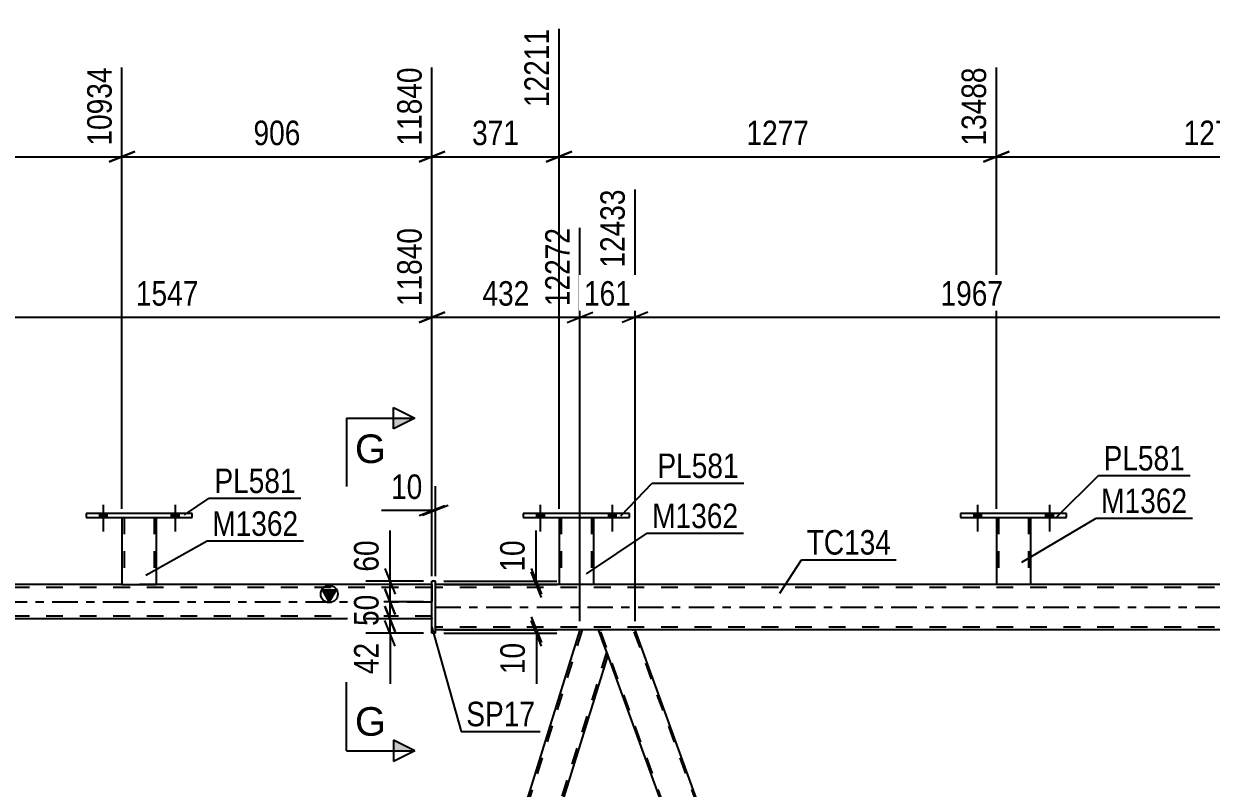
# Model space of a CAD drawing. Header units: millimetres. Extents: x 0 to 841, y 0 to 594.
# Drawn here: x 479.6 to 618.4, y 417.8 to 507.2 of the extents above; entities that cross this region are included whole.
import ezdxf

# ---------------------------------------------------------------- set-up
doc = ezdxf.new("R2010")
doc.units = ezdxf.units.MM
doc.linetypes.add('DXK_LINE_DOT2', pattern=[3.9198, 1.9599, -1.9599])
doc.linetypes.add('DXK_LINE_DOT3', pattern=[5.9187, 2.979, -0.9799, 0.9799, -0.9799])
doc.styles.add('Arial', font='ARIAL.TTF', dxfattribs={"height": 0.2})
doc.styles.add('Arial Narrow', font='ARIALN.TTF', dxfattribs={"height": 0.2})

# ---------------------------------------------------------------- blocks, each defined once
blk = doc.blocks.new('Bolt-318888822-3890 - 3653')
at = {"linetype": 'Continuous'}
for points in [[(590.61, 449.48), (591.49, 449.48), (591.49, 449.96), (590.61, 449.96)], [(599.01, 449.48), (599.89, 449.48), (599.89, 449.96), (599.01, 449.96)]]:
    blk.add_hatch(color=1, dxfattribs=at).paths.add_polyline_path(points)
at = {"color": 1, "linetype": 'Continuous'}
for p, q in [((591.05, 450.96), (591.05, 447.84)), ((599.45, 450.96), (599.45, 447.84)), ((590.61, 449.96), (590.61, 449.48)), ((591.49, 449.96), (591.49, 449.48)), ((599.01, 449.96), (599.01, 449.48)), ((599.89, 449.96), (599.89, 449.48))]:
    blk.add_line(p, q, dxfattribs=at)
blk = doc.blocks.new('Part-318888822-3709 - 3653')
at = {"color": 2, "linetype": 'Continuous'}
for p, q in [((527.31, 435.96), (527.31, 442.04)), ((527.71, 442.04), (527.31, 442.04)), ((527.71, 435.96), (527.71, 442.04)), ((527.71, 435.96), (527.31, 435.96))]:
    blk.add_line(p, q, dxfattribs=at)
blk = doc.blocks.new('Part-318888822-3714 - 3653')
at = {"color": 2, "linetype": 'Continuous'}
for p, q in [((542.65, 441.64), (527.71, 441.64)), ((545.69, 441.64), (542.65, 441.64)), ((593.73, 441.64), (545.69, 441.64)), ((596.77, 441.64), (593.73, 441.64)), ((644.81, 441.64), (596.77, 441.64)), ((715.55, 436.36), (527.71, 436.36))]:
    blk.add_line(p, q, dxfattribs=at)
at = {"color": 7, "linetype": 'DXK_LINE_DOT2'}
for p, q in [((527.71, 436.36), (527.71, 441.64)), ((775.54, 441.32), (527.71, 441.32)), ((542.65, 441.64), (542.65, 441.64)), ((545.69, 441.64), (545.69, 441.64)), ((545.69, 441.64), (545.69, 441.64)), ((593.73, 441.64), (593.73, 441.64)), ((593.73, 441.64), (593.73, 441.64)), ((596.77, 441.64), (596.77, 441.64)), ((596.77, 441.64), (596.77, 441.64)), ((775.54, 436.68), (527.71, 436.68))]:
    blk.add_line(p, q, dxfattribs=at)
at = {"color": 7, "linetype": 'DXK_LINE_DOT3'}
blk.add_line((527.71, 439), (775.54, 439), dxfattribs=at)
blk = doc.blocks.new('Bolt-318888822-3853 - 3653')
at = {"linetype": 'Continuous'}
for points in [[(488.45, 449.48), (489.33, 449.48), (489.33, 449.96), (488.45, 449.96)], [(496.85, 449.48), (497.73, 449.48), (497.73, 449.96), (496.85, 449.96)]]:
    blk.add_hatch(color=1, dxfattribs=at).paths.add_polyline_path(points)
at = {"color": 1, "linetype": 'Continuous'}
for p, q in [((488.89, 450.96), (488.89, 447.84)), ((497.29, 450.96), (497.29, 447.84)), ((488.45, 449.96), (488.45, 449.48)), ((489.33, 449.96), (489.33, 449.48)), ((496.85, 449.96), (496.85, 449.48)), ((497.73, 449.96), (497.73, 449.48))]:
    blk.add_line(p, q, dxfattribs=at)
blk = doc.blocks.new('Bolt-318888822-3854 - 3653')
at = {"linetype": 'Continuous'}
for points in [[(488.45, 449.48), (489.33, 449.48), (489.33, 449.96), (488.45, 449.96)], [(496.85, 449.48), (497.73, 449.48), (497.73, 449.96), (496.85, 449.96)]]:
    blk.add_hatch(color=1, dxfattribs=at).paths.add_polyline_path(points)
at = {"color": 1, "linetype": 'Continuous'}
for p, q in [((488.89, 450.96), (488.89, 447.84)), ((497.29, 450.96), (497.29, 447.84)), ((488.45, 449.96), (488.45, 449.48)), ((489.33, 449.96), (489.33, 449.48)), ((496.85, 449.96), (496.85, 449.48)), ((497.73, 449.96), (497.73, 449.48))]:
    blk.add_line(p, q, dxfattribs=at)
blk = doc.blocks.new('Part-318888822-3748 - 3653')
at = {"color": 2, "linetype": 'Continuous'}
for p, q in [((537.97, 449.96), (537.97, 449.48)), ((550.37, 449.96), (537.97, 449.96)), ((550.37, 449.48), (550.37, 449.96)), ((537.97, 449.48), (550.37, 449.48))]:
    blk.add_line(p, q, dxfattribs=at)
blk = doc.blocks.new('Part-318888822-3763 - 3653')
at = {"color": 2, "linetype": 'Continuous'}
for p, q in [((542.17, 449.48), (542.17, 441.64)), ((546.17, 449.48), (546.17, 441.64)), ((545.69, 441.64), (542.65, 441.64))]:
    blk.add_line(p, q, dxfattribs=at)
at = {"color": 7, "linetype": 'DXK_LINE_DOT2'}
for p, q in [((542.17, 449.48), (546.17, 449.48)), ((542.17, 449.48), (542.17, 449.48)), ((542.17, 449.48), (542.17, 449.48)), ((542.41, 449.48), (542.41, 441.64)), ((545.93, 449.48), (545.93, 441.64)), ((546.17, 449.48), (546.17, 449.48)), ((546.17, 449.48), (546.17, 449.48)), ((542.65, 441.64), (542.17, 441.64)), ((545.87, 441.64), (545.69, 441.64)), ((546.17, 441.64), (545.69, 441.64)), ((545.91, 441.64), (545.93, 441.64))]:
    blk.add_line(p, q, dxfattribs=at)
blk = doc.blocks.new('Part-318888822-3816 - 3653')
at = {"color": 2, "linetype": 'Continuous'}
for p, q in [((589.05, 449.96), (589.05, 449.48)), ((601.45, 449.96), (589.05, 449.96)), ((601.45, 449.48), (601.45, 449.96)), ((589.05, 449.48), (601.45, 449.48))]:
    blk.add_line(p, q, dxfattribs=at)
blk = doc.blocks.new('Part-318888822-3821 - 3653')
at = {"color": 2, "linetype": 'Continuous'}
for p, q in [((593.25, 449.48), (593.25, 441.64)), ((597.25, 449.48), (597.25, 441.64)), ((596.77, 441.64), (593.73, 441.64))]:
    blk.add_line(p, q, dxfattribs=at)
at = {"color": 7, "linetype": 'DXK_LINE_DOT2'}
for p, q in [((593.25, 449.48), (597.25, 449.48)), ((593.25, 449.48), (593.25, 449.48)), ((593.25, 449.48), (593.25, 449.48)), ((593.49, 449.48), (593.49, 441.64)), ((597.01, 449.48), (597.01, 441.64)), ((597.25, 449.48), (597.25, 449.48)), ((597.25, 449.48), (597.25, 449.48)), ((593.73, 441.64), (593.25, 441.64)), ((596.95, 441.64), (596.77, 441.64)), ((597.25, 441.64), (596.77, 441.64)), ((596.99, 441.64), (597.01, 441.64))]:
    blk.add_line(p, q, dxfattribs=at)
blk = doc.blocks.new('Bolt-318888822-3852 - 3653')
at = {"linetype": 'Continuous'}
for points in [[(539.53, 449.48), (540.41, 449.48), (540.41, 449.96), (539.53, 449.96)], [(547.93, 449.48), (548.81, 449.48), (548.81, 449.96), (547.93, 449.96)]]:
    blk.add_hatch(color=1, dxfattribs=at).paths.add_polyline_path(points)
at = {"color": 1, "linetype": 'Continuous'}
for p, q in [((539.97, 450.96), (539.97, 447.84)), ((548.37, 450.96), (548.37, 447.84)), ((539.53, 449.96), (539.53, 449.48)), ((540.41, 449.96), (540.41, 449.48)), ((547.93, 449.96), (547.93, 449.48)), ((548.81, 449.96), (548.81, 449.48))]:
    blk.add_line(p, q, dxfattribs=at)
blk = doc.blocks.new('Bolt-318888822-3889 - 3653')
at = {"linetype": 'Continuous'}
for points in [[(590.61, 449.48), (591.49, 449.48), (591.49, 449.96), (590.61, 449.96)], [(599.01, 449.48), (599.89, 449.48), (599.89, 449.96), (599.01, 449.96)]]:
    blk.add_hatch(color=1, dxfattribs=at).paths.add_polyline_path(points)
at = {"color": 1, "linetype": 'Continuous'}
for p, q in [((591.05, 450.96), (591.05, 447.84)), ((599.45, 450.96), (599.45, 447.84)), ((590.61, 449.96), (590.61, 449.48)), ((591.49, 449.96), (591.49, 449.48)), ((599.01, 449.96), (599.01, 449.48)), ((599.89, 449.96), (599.89, 449.48))]:
    blk.add_line(p, q, dxfattribs=at)
blk = doc.blocks.new('Bolt-318888822-3893 - 3653')
at = {"linetype": 'Continuous'}
for points in [[(539.53, 449.48), (540.41, 449.48), (540.41, 449.96), (539.53, 449.96)], [(547.93, 449.48), (548.81, 449.48), (548.81, 449.96), (547.93, 449.96)]]:
    blk.add_hatch(color=1, dxfattribs=at).paths.add_polyline_path(points)
at = {"color": 1, "linetype": 'Continuous'}
for p, q in [((539.97, 450.96), (539.97, 447.84)), ((548.37, 450.96), (548.37, 447.84)), ((539.53, 449.96), (539.53, 449.48)), ((540.41, 449.96), (540.41, 449.48)), ((547.93, 449.96), (547.93, 449.48)), ((548.81, 449.96), (548.81, 449.48))]:
    blk.add_line(p, q, dxfattribs=at)
blk = doc.blocks.new('Part-318888822-4220 - 3653')
at = {"color": 7, "linetype": 'DXK_LINE_DOT2'}
for p, q in [((546.81, 436.36), (546.78, 436.36)), ((546.78, 436.36), (547.12, 436.36)), ((547.84, 433.44), (546.78, 436.36)), ((590.6, 316.42), (546.95, 436.36)), ((551.04, 436.36), (550.7, 436.36)), ((550.7, 436.36), (550.87, 436.36)), ((594.52, 316.42), (550.87, 436.36)), ((594.69, 316.42), (593.44, 319.84)), ((590.43, 316.42), (594.69, 316.42))]:
    blk.add_line(p, q, dxfattribs=at)
at = {"color": 2, "linetype": 'Continuous'}
for p, q in [((550.7, 436.36), (547.12, 436.36)), ((593.44, 319.84), (551.04, 436.36)), ((590.43, 316.42), (547.84, 433.44))]:
    blk.add_line(p, q, dxfattribs=at)
blk = doc.blocks.new('Part-318888822-3983 - 3653')
at = {"color": 2, "linetype": 'Continuous'}
for p, q in [((629.73, 436.36), (593.43, 319.89)), ((631.91, 436.36), (630.23, 436.36)), ((632.98, 433.44), (631.91, 436.36)), ((632.99, 433.39), (596.53, 316.42)), ((594.69, 316.42), (593.44, 319.84))]:
    blk.add_line(p, q, dxfattribs=at)
at = {"color": 7, "linetype": 'DXK_LINE_DOT2'}
for p, q in [((629.98, 436.36), (593.56, 319.52)), ((630.23, 436.36), (629.73, 436.36)), ((632.86, 433.76), (596.28, 316.42)), ((632.99, 433.39), (632.98, 433.44)), ((632.99, 433.39), (632.98, 433.44)), ((593.43, 319.89), (593.44, 319.84)), ((596.53, 316.42), (594.69, 316.42))]:
    blk.add_line(p, q, dxfattribs=at)
blk = doc.blocks.new('Part-318888822-3988 - 3653')
at = {"color": 2, "linetype": 'Continuous'}
for p, q in [((465.44, 437.64), (461.18, 437.64)), ((507.8, 321.24), (465.44, 437.64)), ((503.55, 321.24), (462.71, 433.44))]:
    blk.add_line(p, q, dxfattribs=at)
at = {"color": 7, "linetype": 'DXK_LINE_DOT2'}
for p, q in [((461.18, 437.64), (462.71, 433.44)), ((505.47, 316.42), (461.35, 437.64)), ((509.39, 316.42), (465.27, 437.64)), ((505.3, 316.42), (503.55, 321.24)), ((509.56, 316.42), (507.8, 321.24)), ((509.56, 316.42), (505.3, 316.42))]:
    blk.add_line(p, q, dxfattribs=at)
blk = doc.blocks.new('Part-318888822-4020 - 3653')
at = {"color": 2, "linetype": 'Continuous'}
for p, q in [((486.89, 449.96), (486.89, 449.48)), ((499.29, 449.96), (486.89, 449.96)), ((499.29, 449.48), (499.29, 449.96)), ((486.89, 449.48), (499.29, 449.48))]:
    blk.add_line(p, q, dxfattribs=at)
blk = doc.blocks.new('Part-318888822-4025 - 3653')
at = {"color": 2, "linetype": 'Continuous'}
for p, q in [((491.09, 449.48), (491.09, 441.64)), ((495.09, 449.48), (495.09, 441.64)), ((491.09, 441.64), (495.09, 441.64))]:
    blk.add_line(p, q, dxfattribs=at)
at = {"color": 7, "linetype": 'DXK_LINE_DOT2'}
for p, q in [((491.09, 449.48), (495.09, 449.48)), ((491.09, 449.48), (491.09, 449.48)), ((491.09, 449.48), (491.09, 449.48)), ((491.33, 449.48), (491.33, 441.64)), ((494.85, 449.48), (494.85, 441.64)), ((495.09, 449.48), (495.09, 449.48)), ((495.09, 449.48), (495.09, 449.48)), ((494.79, 441.64), (494.83, 441.64)), ((494.79, 441.64), (494.83, 441.64)), ((494.83, 441.64), (494.85, 441.64)), ((494.83, 441.64), (494.85, 441.64))]:
    blk.add_line(p, q, dxfattribs=at)
blk = doc.blocks.new('Part-318888822-4171 - 3653')
at = {"linetype": 'Continuous'}
blk.add_hatch(color=2, dxfattribs=at).paths.add_polyline_path([(515.31, 439.64), (514.51, 441.04), (516.11, 441.04)])
at = {"color": 7, "linetype": 'DXK_LINE_DOT2'}
for p, q in [((527.31, 441.32), (68.64, 441.32)), ((495.09, 441.64), (491.09, 441.64)), ((527.31, 441.64), (527.31, 437.64)), ((527.31, 437.96), (68.64, 437.96))]:
    blk.add_line(p, q, dxfattribs=at)
at = {"color": 2, "linetype": 'Continuous'}
for p, q in [((491.09, 441.64), (444.01, 441.64)), ((527.31, 441.64), (495.09, 441.64)), ((515.31, 439.64), (514.51, 441.04)), ((514.51, 441.04), (516.11, 441.04)), ((516.11, 441.04), (515.31, 439.64)), ((527.31, 437.64), (465.44, 437.64))]:
    blk.add_line(p, q, dxfattribs=at)
at = {"color": 7, "linetype": 'DXK_LINE_DOT3'}
blk.add_line((68.64, 439.64), (527.31, 439.64), dxfattribs=at)
at = {"color": 2, "linetype": 'Continuous'}
blk.add_circle((515.31, 440.54), 1, dxfattribs=at)
blk = doc.blocks.new('Part-318888822-4215 - 3653')
at = {"color": 7, "linetype": 'DXK_LINE_DOT2'}
for p, q in [((544.85, 436.36), (508.43, 319.52)), ((545.1, 436.36), (544.6, 436.36)), ((547.72, 433.76), (511.15, 316.42)), ((547.86, 433.39), (547.84, 433.44)), ((547.86, 433.39), (547.84, 433.44)), ((508.29, 319.89), (508.71, 321.24)), ((512.9, 321.24), (511.4, 316.42)), ((509.56, 316.42), (508.29, 319.89)), ((511.4, 316.42), (509.56, 316.42))]:
    blk.add_line(p, q, dxfattribs=at)
at = {"color": 2, "linetype": 'Continuous'}
for p, q in [((544.6, 436.36), (508.71, 321.24)), ((546.78, 436.36), (545.1, 436.36)), ((547.84, 433.44), (546.78, 436.36)), ((547.86, 433.39), (512.9, 321.24))]:
    blk.add_line(p, q, dxfattribs=at)
blk = doc.blocks.new('StraightDimension-318888822-14114 - 3653')
at = {"color": 7, "linetype": 'Continuous'}
for p, q in [((527.31, 442.64), (527.31, 483.33)), ((544.6, 437.36), (544.6, 483.33)), ((528.81, 473.49), (525.81, 472.29)), ((543.1, 472.29), (546.1, 473.49)), ((527.31, 472.89), (544.6, 472.89))]:
    blk.add_line(p, q, dxfattribs=at)
at = {"color": 0}
blk.add_wipeout([(539.3, 473.64), (539.3, 477.84), (532.61, 477.84), (532.61, 473.64)], dxfattribs=at)
at = {"color": 3, "style": 'Arial Narrow'}
blk.add_text('432', height=2.863, dxfattribs=at).set_placement((533.21, 474.24))
at = {"color": 0, "linetype": 'Continuous'}
blk.add_wipeout([(544, 483.93), (539.8, 483.93), (539.8, 473.59), (544, 473.59)], dxfattribs=at)
at = {"color": 3, "linetype": 'Continuous', "style": 'Arial Narrow'}
blk.add_text('12272', height=2.863, rotation=90.0002, dxfattribs=at).set_placement((543.4, 474.19))
blk = doc.blocks.new('StraightDimension-318888822-14582 - 3653')
at = {"color": 7, "linetype": 'Continuous'}
for p, q in [((542.17, 450.48), (542.17, 506.59)), ((527.31, 442.64), (527.31, 502.09)), ((528.81, 492.25), (525.81, 491.05)), ((527.31, 491.65), (542.17, 491.65)), ((540.67, 491.05), (543.67, 492.25))]:
    blk.add_line(p, q, dxfattribs=at)
at = {"color": 0}
blk.add_wipeout([(538.08, 492.4), (538.08, 496.6), (531.4, 496.6), (531.4, 492.4)], dxfattribs=at)
at = {"color": 3, "style": 'Arial Narrow'}
blk.add_text('371', height=2.863, dxfattribs=at).set_placement((532, 493))
at = {"color": 0, "linetype": 'Continuous'}
blk.add_wipeout([(541.57, 507.19), (537.37, 507.19), (537.37, 496.85), (541.57, 496.85)], dxfattribs=at)
at = {"color": 3, "linetype": 'Continuous', "style": 'Arial Narrow'}
blk.add_text('12211', height=2.863, rotation=90.0002, dxfattribs=at).set_placement((540.97, 497.45))
blk = doc.blocks.new('StraightDimension-318888822-5026 - 3653')
at = {"color": 7, "linetype": 'Continuous'}
for p, q in [((538.91, 437.86), (540.11, 434.86)), ((540.11, 434.46), (538.91, 437.46)), ((528.71, 436.36), (541.91, 436.36)), ((528.71, 435.96), (541.91, 435.96)), ((539.51, 435.96), (539.51, 436.36)), ((539.51, 435.96), (539.51, 430.05)), ((539.51, 435.96), (539.51, 430.05))]:
    blk.add_line(p, q, dxfattribs=at)
at = {"color": 0}
blk.add_wipeout([(538.76, 435.43), (534.56, 435.43), (534.56, 430.58), (538.76, 430.58)], dxfattribs=at)
at = {"color": 3, "style": 'Arial Narrow'}
blk.add_text('10', height=2.863, rotation=90.0002, dxfattribs=at).set_placement((538.16, 431.18))
blk = doc.blocks.new('StraightDimension-318888822-14581 - 3653')
at = {"color": 7, "linetype": 'Continuous'}
for p, q in [((542.17, 450.48), (542.17, 506.59)), ((593.25, 450.48), (593.25, 502.09)), ((543.67, 492.25), (540.67, 491.05)), ((542.17, 491.65), (593.25, 491.65)), ((591.75, 491.05), (594.75, 492.25))]:
    blk.add_line(p, q, dxfattribs=at)
at = {"color": 0}
blk.add_wipeout([(571.96, 492.4), (571.96, 496.6), (563.45, 496.6), (563.45, 492.4)], dxfattribs=at)
at = {"color": 3, "style": 'Arial Narrow'}
blk.add_text('1277', height=2.863, dxfattribs=at).set_placement((564.05, 493))
at = {"color": 0, "linetype": 'Continuous'}
blk.add_wipeout([(592.65, 502.69), (588.45, 502.69), (588.45, 492.35), (592.65, 492.35)], dxfattribs=at)
at = {"color": 3, "linetype": 'Continuous', "style": 'Arial Narrow'}
blk.add_text('13488', height=2.863, rotation=90.0002, dxfattribs=at).set_placement((592.05, 492.95))
blk = doc.blocks.new('StraightDimension-318888822-14580 - 3653')
at = {"color": 7, "linetype": 'Continuous'}
for p, q in [((593.25, 450.48), (593.25, 502.09)), ((644.33, 450.48), (644.33, 502.09)), ((594.75, 492.25), (591.75, 491.05)), ((593.25, 491.65), (644.33, 491.65)), ((642.83, 491.05), (645.83, 492.25))]:
    blk.add_line(p, q, dxfattribs=at)
at = {"color": 0}
blk.add_wipeout([(623.04, 492.4), (623.04, 496.6), (614.53, 496.6), (614.53, 492.4)], dxfattribs=at)
at = {"color": 3, "style": 'Arial Narrow'}
blk.add_text('1277', height=2.863, dxfattribs=at).set_placement((615.13, 493))
at = {"color": 0, "linetype": 'Continuous'}
blk.add_wipeout([(643.73, 502.69), (639.53, 502.69), (639.53, 492.35), (643.73, 492.35)], dxfattribs=at)
at = {"color": 3, "linetype": 'Continuous', "style": 'Arial Narrow'}
blk.add_text('14765', height=2.863, rotation=90.0002, dxfattribs=at).set_placement((643.13, 492.95))
blk = doc.blocks.new('StraightDimension-318888822-14115 - 3653')
at = {"color": 7, "linetype": 'Continuous'}
for p, q in [((465.44, 438.64), (465.44, 487.83)), ((527.31, 442.64), (527.31, 483.33)), ((466.94, 473.49), (463.94, 472.29)), ((525.81, 472.29), (528.81, 473.49)), ((465.44, 472.89), (527.31, 472.89))]:
    blk.add_line(p, q, dxfattribs=at)
at = {"color": 0}
blk.add_wipeout([(500.63, 473.64), (500.63, 477.84), (492.12, 477.84), (492.12, 473.64)], dxfattribs=at)
at = {"color": 3, "style": 'Arial Narrow'}
blk.add_text('1547', height=2.863, dxfattribs=at).set_placement((492.72, 474.24))
at = {"color": 0, "linetype": 'Continuous'}
blk.add_wipeout([(526.71, 483.93), (522.51, 483.93), (522.51, 473.59), (526.71, 473.59)], dxfattribs=at)
at = {"color": 3, "linetype": 'Continuous', "style": 'Arial Narrow'}
blk.add_text('11840', height=2.863, rotation=90.0002, dxfattribs=at).set_placement((526.11, 474.19))
blk = doc.blocks.new('StraightDimension-318888822-14584 - 3653')
at = {"color": 7, "linetype": 'Continuous'}
for p, q in [((491.09, 450.48), (491.09, 502.09)), ((440.01, 450.48), (440.01, 500.26)), ((441.51, 492.25), (438.51, 491.05)), ((440.01, 491.65), (491.09, 491.65)), ((489.59, 491.05), (492.59, 492.25))]:
    blk.add_line(p, q, dxfattribs=at)
at = {"color": 0}
blk.add_wipeout([(469.8, 492.4), (469.8, 496.6), (461.29, 496.6), (461.29, 492.4)], dxfattribs=at)
at = {"color": 3, "style": 'Arial Narrow'}
blk.add_text('1277', height=2.863, dxfattribs=at).set_placement((461.89, 493))
at = {"color": 0, "linetype": 'Continuous'}
blk.add_wipeout([(490.49, 502.69), (486.29, 502.69), (486.29, 492.35), (490.49, 492.35)], dxfattribs=at)
at = {"color": 3, "linetype": 'Continuous', "style": 'Arial Narrow'}
blk.add_text('10934', height=2.863, rotation=90.0002, dxfattribs=at).set_placement((489.89, 492.95))
blk = doc.blocks.new('StraightDimension-318888822-5331 - 3653')
at = {"color": 7, "linetype": 'Continuous'}
for p, q in [((522.42, 442.04), (522.42, 447.95)), ((522.42, 442.04), (522.42, 447.95)), ((521.82, 443.54), (523.02, 440.54)), ((526.31, 442.04), (519.57, 442.04)), ((522.42, 439.64), (522.42, 442.04)), ((523.02, 438.14), (521.82, 441.14)), ((526.31, 439.64), (519.57, 439.64))]:
    blk.add_line(p, q, dxfattribs=at)
at = {"color": 0}
blk.add_wipeout([(521.67, 447.42), (517.47, 447.42), (517.47, 442.56), (521.67, 442.56)], dxfattribs=at)
at = {"color": 3, "style": 'Arial Narrow'}
blk.add_text('60', height=2.863, rotation=90.0002, dxfattribs=at).set_placement((521.07, 443.16))
blk = doc.blocks.new('StraightDimension-318888822-4389 - 3653')
at = {"color": 7, "linetype": 'Continuous'}
for p, q in [((539.49, 442.04), (539.49, 447.95)), ((539.49, 442.04), (539.49, 447.95)), ((538.89, 443.54), (540.09, 440.54)), ((540.09, 440.14), (538.89, 443.14)), ((528.71, 442.04), (541.89, 442.04)), ((528.71, 441.64), (541.89, 441.64)), ((539.49, 441.64), (539.49, 442.04))]:
    blk.add_line(p, q, dxfattribs=at)
at = {"color": 0}
blk.add_wipeout([(538.74, 447.42), (534.54, 447.42), (534.54, 442.56), (538.74, 442.56)], dxfattribs=at)
at = {"color": 3, "style": 'Arial Narrow'}
blk.add_text('10', height=2.863, rotation=90.0002, dxfattribs=at).set_placement((538.14, 443.16))
blk = doc.blocks.new('StraightDimension-318888822-5017 - 3653')
at = {"color": 7, "linetype": 'Continuous'}
for p, q in [((527.31, 442.64), (527.31, 453.15)), ((527.71, 442.64), (527.71, 453.15)), ((527.31, 450.3), (521.41, 450.3)), ((527.31, 450.3), (521.41, 450.3)), ((525.81, 449.7), (528.81, 450.9)), ((529.21, 450.9), (526.21, 449.7)), ((527.31, 450.3), (527.71, 450.3))]:
    blk.add_line(p, q, dxfattribs=at)
at = {"color": 0}
blk.add_wipeout([(526.79, 451.05), (526.79, 455.25), (521.93, 455.25), (521.93, 451.05)], dxfattribs=at)
at = {"color": 3, "style": 'Arial Narrow'}
blk.add_text('10', height=2.863, dxfattribs=at).set_placement((522.53, 451.65))
blk = doc.blocks.new('StraightDimension-318888822-5341 - 3653')
at = {"color": 7, "linetype": 'Continuous'}
for p, q in [((521.82, 441.14), (523.02, 438.14)), ((526.31, 439.64), (519.57, 439.64)), ((523.02, 436.14), (521.82, 439.14)), ((522.42, 437.64), (522.42, 439.64)), ((526.31, 437.64), (519.57, 437.64))]:
    blk.add_line(p, q, dxfattribs=at)
at = {"color": 0}
blk.add_wipeout([(521.67, 441.07), (517.47, 441.07), (517.47, 436.21), (521.67, 436.21)], dxfattribs=at)
at = {"color": 3, "style": 'Arial Narrow'}
blk.add_text('50', height=2.863, rotation=90.0002, dxfattribs=at).set_placement((521.07, 436.81))
blk = doc.blocks.new('StraightDimension-318888822-5351 - 3653')
at = {"color": 7, "linetype": 'Continuous'}
for p, q in [((521.82, 439.14), (523.02, 436.14)), ((526.31, 437.64), (519.57, 437.64)), ((523.02, 434.46), (521.82, 437.46)), ((522.42, 435.96), (522.42, 437.64)), ((526.31, 435.96), (519.57, 435.96)), ((522.42, 435.96), (522.42, 430.05)), ((522.42, 435.96), (522.42, 430.05))]:
    blk.add_line(p, q, dxfattribs=at)
at = {"color": 0}
blk.add_wipeout([(521.67, 435.43), (517.47, 435.43), (517.47, 430.58), (521.67, 430.58)], dxfattribs=at)
at = {"color": 3, "style": 'Arial Narrow'}
blk.add_text('42', height=2.863, rotation=90.0002, dxfattribs=at).set_placement((521.07, 431.18))
blk = doc.blocks.new('StraightDimension-318888822-14112 - 3653')
at = {"color": 7, "linetype": 'Continuous'}
for p, q in [((551.04, 437.36), (551.04, 487.83)), ((629.73, 437.36), (629.73, 483.33)), ((552.54, 473.49), (549.54, 472.29)), ((628.23, 472.29), (631.23, 473.49)), ((551.04, 472.89), (629.73, 472.89))]:
    blk.add_line(p, q, dxfattribs=at)
at = {"color": 0}
blk.add_wipeout([(594.64, 473.64), (594.64, 477.84), (586.13, 477.84), (586.13, 473.64)], dxfattribs=at)
at = {"color": 3, "style": 'Arial Narrow'}
blk.add_text('1967', height=2.863, dxfattribs=at).set_placement((586.73, 474.24))
at = {"color": 0, "linetype": 'Continuous'}
blk.add_wipeout([(629.13, 483.93), (624.93, 483.93), (624.93, 473.59), (629.13, 473.59)], dxfattribs=at)
at = {"color": 3, "linetype": 'Continuous', "style": 'Arial Narrow'}
blk.add_text('14400', height=2.863, rotation=90.0002, dxfattribs=at).set_placement((628.53, 474.19))
blk = doc.blocks.new('StraightDimension-318888822-14113 - 3653')
at = {"color": 7, "linetype": 'Continuous'}
for p, q in [((551.04, 437.36), (551.04, 487.83)), ((544.6, 437.36), (544.6, 483.33)), ((543.1, 472.29), (546.1, 473.49)), ((552.54, 473.49), (549.54, 472.29)), ((544.6, 472.89), (551.04, 472.89))]:
    blk.add_line(p, q, dxfattribs=at)
at = {"color": 0}
blk.add_wipeout([(551.16, 473.64), (551.16, 477.84), (544.47, 477.84), (544.47, 473.64)], dxfattribs=at)
at = {"color": 3, "style": 'Arial Narrow'}
blk.add_text('161', height=2.863, dxfattribs=at).set_placement((545.07, 474.24))
at = {"color": 0, "linetype": 'Continuous'}
blk.add_wipeout([(550.44, 488.43), (546.24, 488.43), (546.24, 478.09), (550.44, 478.09)], dxfattribs=at)
at = {"color": 3, "linetype": 'Continuous', "style": 'Arial Narrow'}
blk.add_text('12433', height=2.863, rotation=90.0002, dxfattribs=at).set_placement((549.84, 478.69))
blk = doc.blocks.new('StraightDimension-318888822-14583 - 3653')
at = {"color": 7, "linetype": 'Continuous'}
for p, q in [((491.09, 450.48), (491.09, 502.09)), ((527.31, 442.64), (527.31, 502.09)), ((492.59, 492.25), (489.59, 491.05)), ((491.09, 491.65), (527.31, 491.65)), ((525.81, 491.05), (528.81, 492.25))]:
    blk.add_line(p, q, dxfattribs=at)
at = {"color": 0}
blk.add_wipeout([(512.54, 492.4), (512.54, 496.6), (505.86, 496.6), (505.86, 492.4)], dxfattribs=at)
at = {"color": 3, "style": 'Arial Narrow'}
blk.add_text('906', height=2.863, dxfattribs=at).set_placement((506.46, 493))
at = {"color": 0, "linetype": 'Continuous'}
blk.add_wipeout([(526.71, 502.69), (522.51, 502.69), (522.51, 492.35), (526.71, 492.35)], dxfattribs=at)
at = {"color": 3, "linetype": 'Continuous', "style": 'Arial Narrow'}
blk.add_text('11840', height=2.863, rotation=90.0002, dxfattribs=at).set_placement((526.11, 492.95))
blk = doc.blocks.new('Mark-318888822-3705 - 3653')
at = {"color": 0}
blk.add_wipeout([(539.36, 425.09), (539.36, 428.09), (531.32, 428.09), (531.32, 425.09)], dxfattribs=at)
blk.add_wipeout([(539.36, 425.09), (539.36, 428.09), (531.32, 428.09), (531.32, 425.09)], dxfattribs=at)
at = {"color": 30, "linetype": 'Continuous'}
for p, q in [((527.31, 436.65), (530.72, 424.49)), ((530.72, 424.49), (539.96, 424.49))]:
    blk.add_line(p, q, dxfattribs=at)
at = {"color": 3, "style": 'Arial Narrow'}
blk.add_text('SP17', height=2.863, dxfattribs=at).set_placement((531.32, 425.09))
blk = doc.blocks.new('Mark-318888822-3710 - 3653')
at = {"color": 0}
blk.add_wipeout([(580.95, 445.15), (580.95, 448.15), (571.09, 448.15), (571.09, 445.15)], dxfattribs=at)
blk.add_wipeout([(580.95, 445.15), (580.95, 448.15), (571.09, 448.15), (571.09, 445.15)], dxfattribs=at)
at = {"color": 30, "linetype": 'Continuous'}
for p, q in [((567.96, 440.63), (570.49, 444.55)), ((570.49, 444.55), (581.55, 444.55))]:
    blk.add_line(p, q, dxfattribs=at)
at = {"color": 3, "style": 'Arial Narrow'}
blk.add_text('TC134', height=2.863, dxfattribs=at).set_placement((571.09, 445.15))
blk = doc.blocks.new('Mark-318888822-3744 - 3653')
at = {"color": 0}
blk.add_wipeout([(563.15, 454.1), (563.15, 457.1), (553.65, 457.1), (553.65, 454.1)], dxfattribs=at)
blk.add_wipeout([(563.15, 454.1), (563.15, 457.1), (553.65, 457.1), (553.65, 454.1)], dxfattribs=at)
at = {"color": 30, "linetype": 'Continuous'}
for p, q in [((549.36, 449.68), (553.05, 453.5)), ((553.05, 453.5), (563.75, 453.5))]:
    blk.add_line(p, q, dxfattribs=at)
at = {"color": 3, "style": 'Arial Narrow'}
blk.add_text('PL581', height=2.863, dxfattribs=at).set_placement((553.65, 454.1))
blk = doc.blocks.new('Mark-318888822-3812 - 3653')
at = {"color": 0}
blk.add_wipeout([(615.28, 454.98), (615.28, 457.98), (605.78, 457.98), (605.78, 454.98)], dxfattribs=at)
blk.add_wipeout([(615.28, 454.98), (615.28, 457.98), (605.78, 457.98), (605.78, 454.98)], dxfattribs=at)
at = {"color": 30, "linetype": 'Continuous'}
for p, q in [((600.29, 449.54), (605.18, 454.38)), ((605.18, 454.38), (615.88, 454.38))]:
    blk.add_line(p, q, dxfattribs=at)
at = {"color": 3, "style": 'Arial Narrow'}
blk.add_text('PL581', height=2.863, dxfattribs=at).set_placement((605.78, 454.98))
blk = doc.blocks.new('Mark-318888822-3759 - 3653')
at = {"color": 0}
blk.add_wipeout([(563.09, 448.24), (563.09, 451.24), (553.04, 451.24), (553.04, 448.24)], dxfattribs=at)
blk.add_wipeout([(563.09, 448.24), (563.09, 451.24), (553.04, 451.24), (553.04, 448.24)], dxfattribs=at)
at = {"color": 30, "linetype": 'Continuous'}
for p, q in [((545.38, 442.89), (552.44, 447.64)), ((552.44, 447.64), (563.69, 447.64))]:
    blk.add_line(p, q, dxfattribs=at)
at = {"color": 3, "style": 'Arial Narrow'}
blk.add_text('M1362', height=2.863, dxfattribs=at).set_placement((553.04, 448.24))
blk = doc.blocks.new('Mark-318888822-3817 - 3653')
at = {"color": 0}
blk.add_wipeout([(615.55, 450), (615.55, 453), (605.5, 453), (605.5, 450)], dxfattribs=at)
blk.add_wipeout([(615.55, 450), (615.55, 453), (605.5, 453), (605.5, 450)], dxfattribs=at)
at = {"color": 30, "linetype": 'Continuous'}
for p, q in [((596.23, 444.28), (604.9, 449.4)), ((604.9, 449.4), (616.15, 449.4))]:
    blk.add_line(p, q, dxfattribs=at)
at = {"color": 3, "style": 'Arial Narrow'}
blk.add_text('M1362', height=2.863, dxfattribs=at).set_placement((605.5, 450))
blk = doc.blocks.new('Mark-318888822-4016 - 3653')
at = {"color": 0}
blk.add_wipeout([(511.39, 452.34), (511.39, 455.34), (501.89, 455.34), (501.89, 452.34)], dxfattribs=at)
blk.add_wipeout([(511.39, 452.34), (511.39, 455.34), (501.89, 455.34), (501.89, 452.34)], dxfattribs=at)
at = {"color": 30, "linetype": 'Continuous'}
for p, q in [((498.39, 449.78), (501.29, 451.74)), ((501.29, 451.74), (511.99, 451.74))]:
    blk.add_line(p, q, dxfattribs=at)
at = {"color": 3, "style": 'Arial Narrow'}
blk.add_text('PL581', height=2.863, dxfattribs=at).set_placement((501.89, 452.34))
blk = doc.blocks.new('Mark-318888822-4021 - 3653')
at = {"color": 0}
blk.add_wipeout([(511.69, 447.34), (511.69, 450.34), (501.64, 450.34), (501.64, 447.34)], dxfattribs=at)
blk.add_wipeout([(511.69, 447.34), (511.69, 450.34), (501.64, 450.34), (501.64, 447.34)], dxfattribs=at)
at = {"color": 30, "linetype": 'Continuous'}
for p, q in [((493.86, 442.74), (501.04, 446.74)), ((501.04, 446.74), (512.29, 446.74))]:
    blk.add_line(p, q, dxfattribs=at)
at = {"color": 3, "style": 'Arial Narrow'}
blk.add_text('M1362', height=2.863, dxfattribs=at).set_placement((501.64, 447.34))
blk = doc.blocks.new('SectionMark-318888822-5414 - 3653')
at = {"linetype": 'Continuous'}
for points in [[(522.81, 459.85), (522.81, 461.1), (525.31, 461.1)], [(522.81, 422.23), (522.81, 423.48), (525.31, 422.23)]]:
    blk.add_hatch(color=6, dxfattribs=at).paths.add_polyline_path(points)
at = {"color": 6, "linetype": 'Continuous'}
for p, q in [((522.81, 459.85), (522.81, 462.35)), ((522.81, 462.35), (525.31, 461.1)), ((517.31, 461.1), (517.31, 453.1)), ((517.31, 461.1), (525.31, 461.1)), ((525.31, 461.1), (522.81, 459.85)), ((517.31, 422.23), (517.31, 430.23)), ((525.31, 422.23), (522.81, 423.48)), ((522.81, 423.48), (522.81, 420.98)), ((517.31, 422.23), (525.31, 422.23)), ((525.31, 422.23), (522.81, 420.98))]:
    blk.add_line(p, q, dxfattribs=at)
at = {"color": 0, "linetype": 'Continuous'}
for points in [[(521.94, 455.85), (521.94, 459.35), (518.31, 459.35), (518.31, 455.85)], [(521.94, 423.98), (521.94, 427.48), (518.31, 427.48), (518.31, 423.98)]]:
    blk.add_wipeout(points, dxfattribs=at)
at = {"color": 3, "linetype": 'Continuous', "style": 'Arial'}
for p in [(518.31, 455.85), (518.31, 423.98)]:
    blk.add_text('G', height=3.34, dxfattribs=at).set_placement(p)

msp = doc.modelspace()

# ---------------------------------------------------------------- block references
for name in ['Bolt-318888822-3853 - 3653', 'Bolt-318888822-3854 - 3653', 'Bolt-318888822-3852 - 3653', 'Bolt-318888822-3893 - 3653', 'Bolt-318888822-3890 - 3653', 'Bolt-318888822-3889 - 3653', 'Part-318888822-4020 - 3653', 'Part-318888822-3748 - 3653', 'Part-318888822-3816 - 3653', 'Part-318888822-4025 - 3653', 'Part-318888822-3763 - 3653', 'Part-318888822-3821 - 3653', 'Part-318888822-4171 - 3653', 'Part-318888822-3709 - 3653', 'Part-318888822-3714 - 3653', 'Part-318888822-3988 - 3653', 'Part-318888822-4215 - 3653', 'Part-318888822-4220 - 3653', 'Part-318888822-3983 - 3653']:
    msp.add_blockref(name, (0, 0))

# ---------------------------------------------------------------- next in the draw order: block references
msp.add_blockref('StraightDimension-318888822-14114 - 3653', (0, 0))

# ---------------------------------------------------------------- next in the draw order: block references
for name in ['StraightDimension-318888822-14582 - 3653', 'StraightDimension-318888822-5026 - 3653']:
    msp.add_blockref(name, (0, 0))

# ---------------------------------------------------------------- next in the draw order: block references
for name in ['StraightDimension-318888822-14581 - 3653', 'StraightDimension-318888822-14115 - 3653', 'Mark-318888822-3705 - 3653']:
    msp.add_blockref(name, (0, 0))

# ---------------------------------------------------------------- next in the draw order: block references
for name in ['StraightDimension-318888822-14584 - 3653', 'StraightDimension-318888822-14580 - 3653', 'StraightDimension-318888822-5331 - 3653', 'StraightDimension-318888822-4389 - 3653']:
    msp.add_blockref(name, (0, 0))

# ---------------------------------------------------------------- next in the draw order: block references
for name in ['StraightDimension-318888822-14112 - 3653', 'StraightDimension-318888822-5017 - 3653', 'StraightDimension-318888822-5341 - 3653']:
    msp.add_blockref(name, (0, 0))

# ---------------------------------------------------------------- next in the draw order: block references
for name in ['StraightDimension-318888822-14583 - 3653', 'StraightDimension-318888822-14113 - 3653', 'Mark-318888822-3812 - 3653', 'Mark-318888822-3710 - 3653', 'StraightDimension-318888822-5351 - 3653']:
    msp.add_blockref(name, (0, 0))

# ---------------------------------------------------------------- next in the draw order: block references
for name in ['SectionMark-318888822-5414 - 3653', 'Mark-318888822-3744 - 3653', 'Mark-318888822-4016 - 3653', 'Mark-318888822-3817 - 3653']:
    msp.add_blockref(name, (0, 0))

# ---------------------------------------------------------------- next in the draw order: block references
for name in ['Mark-318888822-3759 - 3653', 'Mark-318888822-4021 - 3653']:
    msp.add_blockref(name, (0, 0))

doc.saveas('drawing.dxf')
